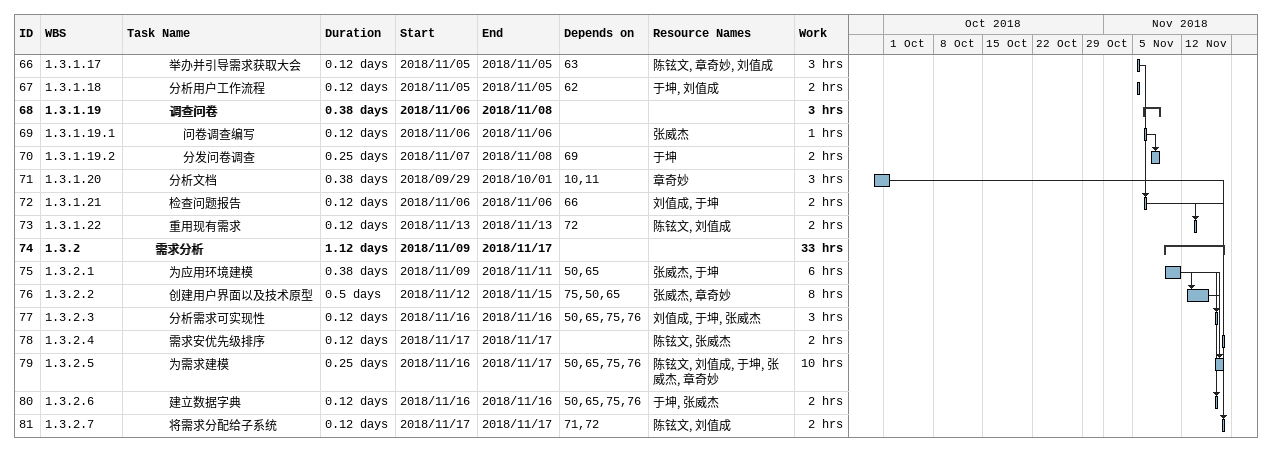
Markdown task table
| ID | WBS | Task | Duration | Start | Finish | Predecessors | Resources | Work (h) |
|---|---|---|---|---|---|---|---|---|
| 66 | 1.3.1.17 | 举办并引导需求获取大会 | 0.12d | 2018-11-05 | 2018-11-05 | 63 | 陈铉文, 章奇妙, 刘值成 | 3 |
| 67 | 1.3.1.18 | 分析用户工作流程 | 0.12d | 2018-11-05 | 2018-11-05 | 62 | 于坤, 刘值成 | 2 |
| 68 | 1.3.1.19 | **调查问卷** | 0.38d | 2018-11-06 | 2018-11-08 |  |  | 3 |
| 69 | 1.3.1.19.1 | 问卷调查编写 | 0.12d | 2018-11-06 | 2018-11-06 |  | 张威杰 | 1 |
| 70 | 1.3.1.19.2 | 分发问卷调查 | 0.25d | 2018-11-07 | 2018-11-08 | 69 | 于坤 | 2 |
| 71 | 1.3.1.20 | 分析文档 | 0.38d | 2018-09-29 | 2018-10-01 | 10, 11 | 章奇妙 | 3 |
| 72 | 1.3.1.21 | 检查问题报告 | 0.12d | 2018-11-06 | 2018-11-06 | 66 | 刘值成, 于坤 | 2 |
| 73 | 1.3.1.22 | 重用现有需求 | 0.12d | 2018-11-13 | 2018-11-13 | 72 | 陈铉文, 刘值成 | 2 |
| 74 | 1.3.2 | **需求分析** | 1.12d | 2018-11-09 | 2018-11-17 |  |  | 33 |
| 75 | 1.3.2.1 | 为应用环境建模 | 0.38d | 2018-11-09 | 2018-11-11 | 50, 65 | 张威杰, 于坤 | 6 |
| 76 | 1.3.2.2 | 创建用户界面以及技术原型 | 0.5d | 2018-11-12 | 2018-11-15 | 75, 50, 65 | 张威杰, 章奇妙 | 8 |
| 77 | 1.3.2.3 | 分析需求可实现性 | 0.12d | 2018-11-16 | 2018-11-16 | 50, 65, 75, 76 | 刘值成, 于坤, 张威杰 | 3 |
| 78 | 1.3.2.4 | 需求安优先级排序 | 0.12d | 2018-11-17 | 2018-11-17 |  | 陈铉文, 张威杰 | 2 |
| 79 | 1.3.2.5 | 为需求建模 | 0.25d | 2018-11-16 | 2018-11-17 | 50, 65, 75, 76 | 陈铉文, 刘值成, 于坤, 张威杰, 章奇妙 | 10 |
| 80 | 1.3.2.6 | 建立数据字典 | 0.12d | 2018-11-16 | 2018-11-16 | 50, 65, 75, 76 | 于坤, 张威杰 | 2 |
| 81 | 1.3.2.7 | 将需求分配给子系统 | 0.12d | 2018-11-17 | 2018-11-17 | 71, 72 | 陈铉文, 刘值成 | 2 |
